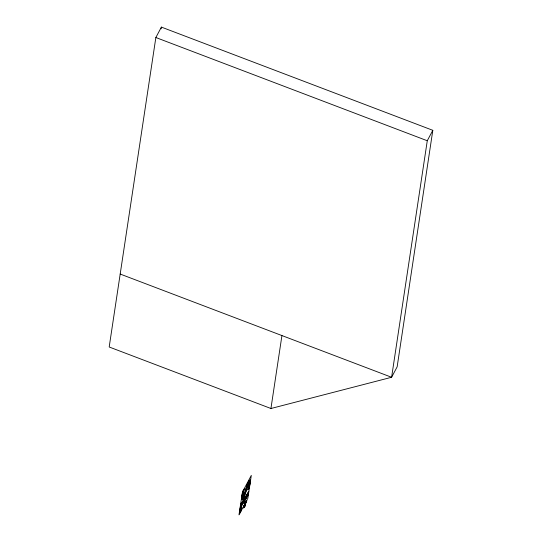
<?xml version="1.0" encoding="UTF-8"?>
<svg xmlns="http://www.w3.org/2000/svg" width="542" height="542" viewBox="0 0 542 542"><rect width="100%" height="100%" fill="white"/><g stroke="black" fill="none" stroke-linecap="round" stroke-linejoin="round"><path stroke-width="0.81" d="M155.859 37.52L109.186 346.995L270.932 408.505L391.602 377.273L397.144 366.853L432.814 130.317L161.401 27.1L155.859 37.52L427.272 140.744L391.602 377.273L120.189 274.049M161.15 28.773L161.401 27.1M244.659 504.351L246.766 500.943M270.932 408.505L281.935 335.566M427.272 140.744L432.814 130.317M248.372 481.953L249.401 480.287M242.863 491.255L244.544 488.552M247.558 483.694L249.815 480.049M242.701 491.953L244.34 489.311M247.01 485.002L250.092 480.036M242.538 492.651L244.144 490.063M246.657 486.011L250.241 480.226M242.369 493.356L243.941 490.822M246.353 486.94L250.309 480.551M242.22 494.026L243.805 491.472M246.102 487.773L250.35 480.923M242.111 494.643L243.676 492.116M245.872 488.579L250.336 481.377M241.996 495.252L243.548 492.759M245.662 489.345L250.302 481.865M241.888 495.869L243.493 493.281M245.445 490.131L247.47 486.865M248.548 485.131L250.241 482.4M241.773 496.479L243.433 493.803M245.221 490.93L247.22 487.705M248.582 485.51L250.167 482.949M241.705 497.028L243.453 494.209M244.943 491.804L246.962 488.552M248.527 486.025L250.058 483.559M241.637 497.563L243.541 494.507M244.605 492.786L246.739 489.345M241.597 498.071L246.522 490.131M248.351 487.183L249.848 484.765M241.576 498.532L246.271 490.971M248.229 487.807L249.747 485.368M241.583 498.958L246.021 491.811M248.1 488.45L249.618 486.005M241.63 499.311L245.756 492.664M247.918 489.182L249.462 486.689M241.732 499.582L245.424 493.633M247.728 489.921L249.306 487.38M241.895 499.758L245.038 494.683M248.073 489.792L249.144 488.064M242.206 499.69L244.476 496.025M242.782 499.128L243.609 497.8M240.736 504.304L248.771 491.357M240.668 504.771L248.697 491.818M240.58 505.34L248.615 492.393M240.492 505.916L248.527 492.963M240.404 506.485L248.439 493.538M240.323 507.061L248.351 494.108M240.235 507.63L248.27 494.683M240.147 508.206L241.746 505.625M241.766 505.523L248.195 495.164M240.059 508.775L241.657 506.201M239.977 509.351L241.576 506.77M239.889 509.927L241.488 507.346M239.801 510.496L241.4 507.915M244.95 502.427L245.851 500.971M239.713 511.072L241.312 508.491M244.876 502.908L245.783 501.445M239.632 511.641L241.231 509.06M244.808 503.382L245.709 501.926M239.544 512.217L241.143 509.636M244.733 503.857L245.641 502.4M246.054 501.729L246.84 500.469M239.456 512.786L241.055 510.205M239.368 513.362L240.966 510.781M243.392 506.736L246.691 501.418M243.317 507.224L246.305 502.407M239.286 513.931L240.885 511.35M243.25 507.698L245.35 504.304M243.175 508.172L243.622 507.461M244.374 506.242L245.282 504.785M244.3 506.716L245.208 505.259M244.232 507.197L245.133 505.74M248.473 486.547L249.957 484.162M244.157 507.671L245.059 506.221M242.443 492.048L238.995 514.9L247.863 498.227L251.312 475.375L242.443 492.048"/></g></svg>
